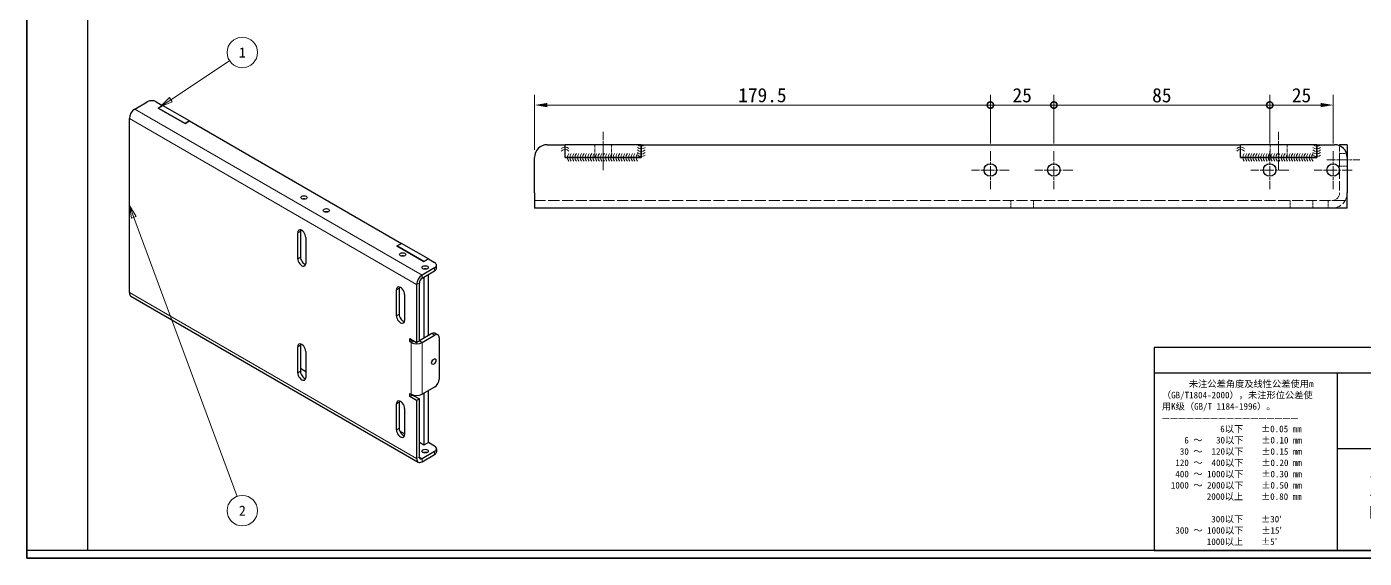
# Model space of a CAD drawing. Header units: millimetres. Extents: x 12 to 829, y 11 to 583.
# Drawn here: x 12 to 539, y 11 to 220 of the extents above; entities that cross this region are included whole.
import ezdxf
from ezdxf.enums import TextEntityAlignment as Align

# ---------------------------------------------------------------- set-up
doc = ezdxf.new("R2010")
doc.units = ezdxf.units.MM
doc.header["$LTSCALE"] = 2
doc.linetypes.add('CHAIN', pattern=[0.3543, 0.2362, -0.0295, 0.0591, -0.0295])
doc.linetypes.add('DASHED', pattern=[0.2067, 0.1654, -0.0413])
for name, color, linetype, lineweight in [('1', 7, 'Continuous', 18), ('可见 (ISO)', 7, 'Continuous', 25), ('可见窄的 (ISO)', 7, 'Continuous', 18), ('图框 (ISO)', 7, 'Continuous', 35), ('标题 (ISO)', 7, 'Continuous', 25)]:
    doc.layers.add(name, color=color, linetype=linetype, lineweight=lineweight)
for name, color, linetype, lineweight, true_color in [('中心标记 (ISO)', 1, 'CHAIN', 18, 0xff0000), ('中心线 (ISO)', 1, 'CHAIN', 18, 0xff0000), ('尺寸 (ISO)', 7, 'Continuous', 18, 0x008000), ('符号 (ISO)', 7, 'Continuous', 18, 0x008000), ('隐藏 (ISO)', 5, 'DASHED', 18, 0x0000ff)]:
    doc.layers.add(name, color=color, linetype=linetype, lineweight=lineweight, true_color=true_color)
doc.styles.add('文本样式164', font='SimSun.ttf')
doc.styles.add('文本样式165', font='SimSun.ttf')
doc.styles.add('文本样式74', font='SimSun.ttf')
doc.styles.add('最新国标', font='simfang.ttf')
doc.styles.add('注释文本 (ISO)', font='simfang.ttf')
doc.dimstyles.new('默认 (GB)', dxfattribs={"dimscale": 2, "dimtxt": 2.8, "dimasz": 2.5, "dimexe": 2, "dimexo": 1.5, "dimgap": 0.5, "dimtad": 1, "dimtoh": 1, "dimdsep": 46, "dimtxsty": '最新国标', "dimcen": 0.09, "dimdle": 10, "dimclrd": 256, "dimclre": 256, "dimclrt": 256, "dimaunit": 1, "dimadec": 3, "dimazin": 2, "dimtfac": 0.535714, "dimtdec": 3, "dimtmove": 0, "dimatfit": 3, "dimfxl": 0, "dimtolj": 1, "dimlwd": -1, "dimlwe": -1, "dimarcsym": 0})

# ---------------------------------------------------------------- blocks, each defined once
blk = doc.blocks.new('图框 最新国标')
at = {"layer": '图框 (ISO)'}
for p, q in [((6, 7), (6, 291.5)), ((6, 7), (6, 5.5)), ((6, 7), (6, 5.5)), ((414.5, 5.5), (6, 5.5))]:
    blk.add_line(p, q, dxfattribs=at)
at = {"layer": '图框 (ISO)', "color": 7, "linetype": 'Continuous', "lineweight": 25}
for p, q in [((18, 7), (18, 290)), ((413, 7), (6, 7)), ((413, 7), (18, 7))]:
    blk.add_line(p, q, dxfattribs=at)
at = {"layer": '图框 (ISO)', "style": '文本样式74'}
blk.add_attdef('零件代号_001', (44.43, 287.25), '', height=2.5, rotation=180, dxfattribs=at)
blk = doc.blocks.new('标题栏 最新国标')
at = {"layer": '标题 (ISO)'}
for p, q in [((381.98, -183.84), (196.98, -183.84)), ((196.98, -183.84), (196.98, -223.84)), ((254.48, -183.84), (254.48, -188.84)), ((269.48, -183.84), (269.48, -188.84)), ((289.48, -183.84), (289.48, -188.84)), ((381.98, -223.84), (381.98, -183.84)), ((383.48, -183.84), (383.48, -225.34)), ((281.48, -188.09), (281.48, -184.59)), ((281.48, -184.59), (286.48, -185.34)), ((286.48, -185.34), (286.48, -187.34)), ((196.98, -188.84), (381.98, -188.84)), ((232.98, -188.84), (232.98, -223.84)), ((286.48, -187.34), (281.48, -188.09)), ((321.98, -188.84), (321.98, -223.84)), ((321.98, -193.84), (381.98, -193.84)), ((321.98, -198.84), (381.98, -198.84)), ((351.98, -198.84), (351.98, -208.84)), ((321.98, -203.84), (232.98, -203.84)), ((321.98, -203.84), (381.98, -203.84)), ((321.98, -208.84), (381.98, -208.84)), ((321.98, -218.84), (381.98, -218.84)), ((196.98, -223.84), (381.98, -223.84)), ((383.48, -225.34), (196.98, -225.34))]:
    blk.add_line(p, q, dxfattribs=at)
at = {"layer": '标题 (ISO)', "linetype": 'CHAIN', "ltscale": 5.000333}
blk.add_line((274.98, -184.09), (274.98, -188.59), dxfattribs=at)
at = {"layer": '标题 (ISO)', "linetype": 'CHAIN', "ltscale": 15.834605}
blk.add_line((272.73, -186.34), (286.98, -186.34), dxfattribs=at)
at = {"layer": '标题 (ISO)'}
for radius in [1.75, 1]:
    blk.add_circle((274.98, -186.34), radius, dxfattribs=at)
at = {"layer": '1', "style": '文本样式164'}
for s, p in [('UNIT: mm', (261.98, -186.34)), ('材 料', (299.48, -186.34)), ('设 计', (327.98, -191.34)), ('制 图', (327.98, -196.34)), ('比 例', (327.98, -201.34)), ('重 量', (357.98, -201.34)), ('共 3  张', (336.98, -206.34)), ('第 1  张', (366.98, -206.34))]:
    blk.add_text(s, height=2, dxfattribs=at).set_placement(p, align=Align.MIDDLE_CENTER)
at = {"layer": '标题 (ISO)', "style": '注释文本 (ISO)'}
for s, insert, char_height, attachment_point, line_spacing_factor in [('\\fSimSun|b0|i0;{\\H1.3000;      未注公差角度及线性公差使用m\\P}\\fSimSun|b0|i0;{\\H1.3000;（GB/T1804-2000），未注形位公差使\\P}\\fSimSun|b0|i0;{\\H1.3000;用K级（GB/T 1184-1996）。\\P}\\fSimSun|b0|i0;{\\H1.3000;—————————————————\\P}\\fSimSun|b0|i0;{\\H1.3000;             6以下    ±0.05 mm\\P}\\fSimSun|b0|i0;{\\H1.3000;     6 ～   30以下    ±0.10 mm\\P}\\fSimSun|b0|i0;{\\H1.3000;    30 ～  120以下    ±0.15 mm\\P}\\fSimSun|b0|i0;{\\H1.3000;   120 ～  400以下    ±0.20 mm\\P}\\fSimSun|b0|i0;{\\H1.3000;   400 ～ 1000以下    ±0.30 mm\\P}\\fSimSun|b0|i0;{\\H1.3000;  1000 ～ 2000以下    ±0.50 mm\\P}\\fSimSun|b0|i0;{\\H1.3000;          2000以上    ±0.80 mm\\P}\\fSimSun|b0|i0;{\\H1.3000;\\P}\\fSimSun|b0|i0;{\\H1.3000;           300以下    ±30′\\P}\\fSimSun|b0|i0;{\\H1.3000;   300 ～ 1000以下    ±15′\\P}\\fSimSun|b0|i0;{\\H1.3000;          1000以上    ±5′}', (198.48, -206.63), 1.3, 4, 1.023913), ('{\\fMicrosoft YaHei|b0|i0|c134|p34;\\H1.75x;蓝探科工业自动化（江苏）有限公司\\P\\fArial|b0|i0|c0|p34;\\H0.71429x;Lantech Industrial Automation (Jiangsu) Co., Ltd\\fFangSong|b0|i0|c134|p49;.\\H1.15195x; }', (277.48, -213.84), 2, 5, 0.978695)]:
    blk.add_mtext(s, dxfattribs=dict(at, insert=insert, char_height=char_height, attachment_point=attachment_point, line_spacing_factor=line_spacing_factor))
at = {"layer": '标题 (ISO)', "attachment_point": 5, "style": '注释文本 (ISO)'}
for s, insert, char_height in [('\\fFangSong|b0|i0;零件号', (327.98, -211.84), 2), ('\\fSimSun|b0|i0;{\\H1.6000;未经蓝探科事先书面同意，严禁复制或发布此文件。}', (351.98, -221.34), 1.6)]:
    blk.add_mtext(s, dxfattribs=dict(at, insert=insert, char_height=char_height))
at = {"layer": '标题 (ISO)', "style": '注释文本 (ISO)'}
blk.add_attdef('材料', text='', height=2, dxfattribs=at).set_placement((324.48, -186.34), align=Align.MIDDLE_CENTER)
at = {"layer": '标题 (ISO)'}
for tag, p, height, style in [('设计人_001', (354.32, -192.33), 2, '注释文本 (ISO)'), ('库存编号_001', (264.69, -198.14), 3.5, '文本样式165'), ('设计人_001', (354.32, -197.33), 2, '注释文本 (ISO)'), ('视图比例_001', (339.26, -202.33), 2, '注释文本 (ISO)'), ('质量\\P3;_001', (367.11, -202.16), 2, '注释文本 (ISO)'), ('零件代号_001', (345.48, -215.59), 3.5, '文本样式165')]:
    blk.add_attdef(tag, p, '', height=height, dxfattribs=dict(at, style=style))
blk = doc.blocks.new('_DotSmall')
at = {"color": 0, "linetype": 'ByBlock', "const_width": 0.5}
blk.add_lwpolyline([(-0.0625, 0, 1), (0.0625, 0, 1)], format="xyb", close=True, dxfattribs=at)
blk = doc.blocks.new('*D24')
at = {"layer": 'Defpoints', "color": 0, "transparency": 16777216}
for p in [(391.46, 189.38), (211.96, 168.79), (391.46, 171.25)]:
    blk.add_point(p, dxfattribs=at)
at = {"layer": '尺寸 (ISO)', "color": 116, "true_color": 0x00803f, "transparency": 16777216}
for p, q in [((211.96, 171.79), (211.96, 193.38)), ((391.46, 174.25), (391.46, 193.38)), ((216.96, 189.38), (391.46, 189.38))]:
    blk.add_line(p, q, dxfattribs=at)
blk.add_solid([(216.96, 190.21), (216.96, 188.54), (211.96, 189.38)], dxfattribs=at)
at = {"layer": '尺寸 (ISO)', "color": 116, "true_color": 0x00803f, "transparency": 16777216, "xscale": 5, "yscale": 5, "zscale": 5}
blk.add_blockref('_DotSmall', (391.46, 189.38), dxfattribs=at)
at = {"layer": '尺寸 (ISO)', "transparency": 16777216, "insert": (301.69, 193.23), "char_height": 5.6, "attachment_point": 5, "style": '最新国标'}
blk.add_mtext('\\A1;179.5', dxfattribs=at)
blk = doc.blocks.new('*D25')
at = {"layer": 'Defpoints', "color": 0, "transparency": 16777216}
for p in [(416.46, 189.38), (391.46, 171.25), (416.46, 171.25)]:
    blk.add_point(p, dxfattribs=at)
at = {"layer": '尺寸 (ISO)', "color": 116, "true_color": 0x00803f, "transparency": 16777216}
for p, q in [((391.46, 174.25), (391.46, 193.38)), ((416.46, 174.25), (416.46, 193.38)), ((391.46, 189.38), (416.46, 189.38))]:
    blk.add_line(p, q, dxfattribs=at)
at = {"layer": '尺寸 (ISO)', "color": 116, "true_color": 0x00803f, "transparency": 16777216, "xscale": 5, "yscale": 5, "zscale": 5, "rotation": 180}
blk.add_blockref('_DotSmall', (391.46, 189.38), dxfattribs=at)
at = {"layer": '尺寸 (ISO)', "color": 116, "true_color": 0x00803f, "transparency": 16777216, "xscale": 5, "yscale": 5, "zscale": 5}
blk.add_blockref('_DotSmall', (416.46, 189.38), dxfattribs=at)
at = {"layer": '尺寸 (ISO)', "transparency": 16777216, "insert": (403.98, 193.21), "char_height": 5.6, "attachment_point": 5, "style": '最新国标'}
blk.add_mtext('\\A1;25', dxfattribs=at)
blk = doc.blocks.new('*D26')
at = {"layer": 'Defpoints', "color": 0, "transparency": 16777216}
for p in [(501.46, 189.38), (416.46, 171.25), (501.46, 171.25)]:
    blk.add_point(p, dxfattribs=at)
at = {"layer": '尺寸 (ISO)', "color": 116, "true_color": 0x00803f, "transparency": 16777216}
for p, q in [((416.46, 174.25), (416.46, 193.38)), ((501.46, 174.25), (501.46, 193.38)), ((416.46, 189.38), (501.46, 189.38))]:
    blk.add_line(p, q, dxfattribs=at)
at = {"layer": '尺寸 (ISO)', "color": 116, "true_color": 0x00803f, "transparency": 16777216, "xscale": 5, "yscale": 5, "zscale": 5, "rotation": 180}
blk.add_blockref('_DotSmall', (416.46, 189.38), dxfattribs=at)
at = {"layer": '尺寸 (ISO)', "color": 116, "true_color": 0x00803f, "transparency": 16777216, "xscale": 5, "yscale": 5, "zscale": 5}
blk.add_blockref('_DotSmall', (501.46, 189.38), dxfattribs=at)
at = {"layer": '尺寸 (ISO)', "transparency": 16777216, "insert": (458.98, 193.21), "char_height": 5.6, "attachment_point": 5, "style": '最新国标'}
blk.add_mtext('\\A1;85', dxfattribs=at)
blk = doc.blocks.new('*D27')
at = {"layer": 'Defpoints', "color": 0, "transparency": 16777216}
for p in [(526.46, 189.38), (501.46, 171.25), (526.46, 171.25)]:
    blk.add_point(p, dxfattribs=at)
at = {"layer": '尺寸 (ISO)', "color": 116, "true_color": 0x00803f, "transparency": 16777216}
for p, q in [((501.46, 174.25), (501.46, 193.38)), ((526.46, 174.25), (526.46, 193.38)), ((501.46, 189.38), (521.46, 189.38))]:
    blk.add_line(p, q, dxfattribs=at)
blk.add_solid([(521.46, 190.21), (521.46, 188.54), (526.46, 189.38)], dxfattribs=at)
at = {"layer": '尺寸 (ISO)', "color": 116, "true_color": 0x00803f, "transparency": 16777216, "xscale": 5, "yscale": 5, "zscale": 5, "rotation": 180}
blk.add_blockref('_DotSmall', (501.46, 189.38), dxfattribs=at)
at = {"layer": '尺寸 (ISO)', "transparency": 16777216, "insert": (513.98, 193.21), "char_height": 5.6, "attachment_point": 5, "style": '最新国标'}
blk.add_mtext('\\A1;25', dxfattribs=at)
blk = doc.blocks.new('引出序号1')
at = {"layer": '符号 (ISO)'}
for p, q in [((27.07, 72.57), (26.2, 74.92)), ((27.54, 72.75), (26.2, 74.92)), ((26.2, 74.92), (26.6, 72.4)), ((26.6, 72.4), (27.54, 72.75)), ((27.07, 72.57), (47.4, 17.67))]:
    blk.add_line(p, q, dxfattribs=at)
at = {"layer": '符号 (ISO)', "flags": 128}
blk.add_lwpolyline([(27.54, 72.75), (26.2, 74.92), (26.6, 72.4), (27.54, 72.75)], dxfattribs=at)
at = {"layer": '符号 (ISO)'}
blk.add_circle((48.45, 14.86), 3, dxfattribs=at)
blk.add_solid([(27.54, 72.75), (26.2, 74.92), (26.6, 72.4), (27.54, 72.75)], dxfattribs=at)
at = {"layer": '符号 (ISO)', "insert": (48.45, 14.86), "char_height": 2, "attachment_point": 5, "style": '注释文本 (ISO)'}
blk.add_mtext('2', dxfattribs=at)
blk = doc.blocks.new('引出序号2')
at = {"layer": '符号 (ISO)'}
for p, q in [((34.39, 95.74), (45.95, 103.39)), ((34.11, 96.16), (32.3, 94.36)), ((34.39, 95.74), (32.3, 94.36)), ((32.3, 94.36), (34.66, 95.32)), ((34.66, 95.32), (34.11, 96.16))]:
    blk.add_line(p, q, dxfattribs=at)
at = {"layer": '符号 (ISO)', "flags": 128}
blk.add_lwpolyline([(34.11, 96.16), (32.3, 94.36), (34.66, 95.32), (34.11, 96.16)], dxfattribs=at)
at = {"layer": '符号 (ISO)'}
blk.add_circle((48.45, 105.04), 3, dxfattribs=at)
blk.add_solid([(34.11, 96.16), (32.3, 94.36), (34.66, 95.32), (34.11, 96.16)], dxfattribs=at)
at = {"layer": '符号 (ISO)', "insert": (48.45, 105.04), "char_height": 2, "attachment_point": 5, "style": '注释文本 (ISO)'}
blk.add_mtext('1', dxfattribs=at)
blk = doc.blocks.new('Caterpillar1')
at = {"layer": '符号 (ISO)'}
for centre, start, end in [((111.98, 85.31), 48.1897, 131.8103), ((111.98, 84.8), 48.1897, 131.8103), ((113.56, 84.39), 138.1897, 221.8103), ((114.06, 84.39), 138.1897, 221.8103), ((114.56, 84.39), 138.1897, 221.8103), ((115.06, 84.39), 138.1897, 221.8103), ((115.56, 84.39), 138.1897, 221.8103), ((116.07, 84.39), 138.1897, 221.8103), ((116.57, 84.39), 138.1897, 221.8103), ((117.07, 84.39), 138.1897, 221.8103), ((117.57, 84.39), 138.1897, 221.8103), ((118.07, 84.39), 138.1897, 221.8103), ((118.57, 84.39), 138.1897, 221.8103), ((119.08, 84.39), 138.1897, 221.8103), ((119.58, 84.39), 138.1897, 221.8103), ((120.08, 84.39), 138.1897, 221.8103), ((120.58, 84.39), 138.1897, 221.8103), ((121.08, 84.39), 138.1897, 221.8103), ((121.58, 84.39), 138.1897, 221.8103), ((122.09, 84.39), 138.1897, 221.8103), ((122.59, 84.39), 138.1897, 221.8103), ((123.09, 84.39), 138.1897, 221.8103), ((123.59, 84.39), 138.1897, 221.8103), ((124.09, 84.39), 138.1897, 221.8103), ((124.59, 84.39), 138.1897, 221.8103), ((125.1, 84.39), 138.1897, 221.8103), ((125.6, 84.39), 138.1897, 221.8103), ((126.1, 84.39), 138.1897, 221.8103), ((126.6, 84.39), 138.1897, 221.8103), ((127.1, 84.39), 138.1897, 221.8103), ((126.98, 87.71), 228.1897, 311.8103), ((126.98, 87.2), 228.1897, 311.8103), ((126.98, 86.69), 228.1897, 311.8103), ((126.98, 86.18), 228.1897, 311.8103), ((126.98, 85.67), 228.1897, 311.8103)]:
    blk.add_arc(centre, 1.13, start, end, dxfattribs=at)
blk = doc.blocks.new('Caterpillar2')
at = {"layer": '符号 (ISO)'}
for centre, radius, start, end in [((244.98, 85.31), 1.13, 48.1897, 131.8103), ((244.98, 84.8), 1.13, 48.1897, 131.8103), ((246.56, 84.39), 1.13, 138.1897, 221.8103), ((247.06, 84.39), 1.13, 138.1897, 221.8103), ((247.56, 84.39), 1.13, 138.1897, 221.8103), ((248.06, 84.39), 1.13, 138.1897, 221.8103), ((248.56, 84.39), 1.13, 138.1897, 221.8103), ((249.07, 84.39), 1.13, 138.1897, 221.8103), ((249.57, 84.39), 1.13, 138.1897, 221.8103), ((250.07, 84.39), 1.13, 138.1897, 221.8103), ((250.57, 84.39), 1.13, 138.1897, 221.8103), ((251.07, 84.39), 1.13, 138.1897, 221.8103), ((251.57, 84.39), 1.13, 138.1897, 221.8103), ((252.08, 84.39), 1.13, 138.1897, 221.8103), ((252.58, 84.39), 1.13, 138.1897, 221.8103), ((253.08, 84.39), 1.13, 138.1897, 221.8103), ((253.58, 84.39), 1.13, 138.1897, 221.8103), ((254.08, 84.39), 1.13, 138.1897, 221.8103), ((254.58, 84.39), 1.13, 138.1897, 221.8103), ((255.09, 84.39), 1.13, 138.1897, 221.8103), ((255.59, 84.39), 1.13, 138.1897, 221.8103), ((256.09, 84.39), 1.13, 138.1897, 221.8103), ((256.59, 84.39), 1.13, 138.1897, 221.8103), ((257.09, 84.39), 1.13, 138.1897, 221.8103), ((257.59, 84.39), 1.13, 138.1897, 221.8103), ((258.1, 84.39), 1.13, 138.1897, 221.8103), ((258.6, 84.39), 1.13, 138.1897, 221.8103), ((259.1, 84.39), 1.13, 138.1897, 221.8103), ((259.6, 84.39), 1.13, 138.1897, 221.8103), ((260.1, 84.39), 1.13, 138.1897, 221.8103), ((259.98, 87.71), 1.12, 228.1897, 311.8103), ((259.98, 87.2), 1.12, 228.1897, 311.8103), ((259.98, 86.69), 1.13, 228.1897, 311.8103), ((259.98, 86.18), 1.12, 228.1897, 311.8103), ((259.98, 85.67), 1.12, 228.1897, 311.8103)]:
    blk.add_arc(centre, radius, start, end, dxfattribs=at)

msp = doc.modelspace()

# ---------------------------------------------------------------- linework, layer by layer
at = {"layer": '中心标记 (ISO)', "ltscale": 8.287841}
for p, q in [((391.463, 171.246), (391.463, 156.329)), ((416.463, 171.246), (416.463, 156.329)), ((501.463, 171.246), (501.463, 156.329)), ((526.463, 171.246), (526.463, 156.329)), ((398.921, 163.787), (384.004, 163.787)), ((423.921, 163.787), (409.004, 163.787)), ((508.921, 163.787), (494.004, 163.787)), ((533.921, 163.787), (519.004, 163.787))]:
    msp.add_line(p, q, dxfattribs=at)
at = {"layer": '中心线 (ISO)', "ltscale": 8.333956}
for p, q in [((238.963, 163.787), (238.963, 178.787)), ((504.963, 163.787), (504.963, 178.787))]:
    msp.add_line(p, q, dxfattribs=at)
at = {"layer": '中心线 (ISO)', "ltscale": 7.222748}
msp.add_line((523.963, 167.787), (536.963, 167.787), dxfattribs=at)
at = {"layer": '可见 (ISO)'}
for p, q in [((54.525, 187.805), (59.474, 190.663)), ((63.01, 190.663), (65.485, 189.234)), ((63.717, 188.213), (65.485, 189.234)), ((63.717, 188.213), (65.485, 189.234)), ((74.323, 182.09), (63.717, 188.213)), ((63.717, 188.213), (74.323, 182.09)), ((76.091, 183.11), (65.485, 189.234)), ((52.403, 115.545), (52.403, 184.131)), ((76.091, 183.11), (74.323, 182.09)), ((74.323, 182.09), (76.091, 183.11)), ((76.091, 183.11), (159.53, 134.937)), ((211.963, 154.787), (211.963, 168.787)), ((216.963, 173.787), (223.963, 173.787)), ((223.963, 168.787), (223.963, 173.787)), ((223.963, 168.787), (223.963, 173.787)), ((253.963, 173.787), (223.963, 173.787)), ((253.963, 168.787), (223.963, 168.787)), ((223.963, 168.787), (253.963, 168.787)), ((253.963, 173.787), (489.963, 173.787)), ((253.963, 173.787), (253.963, 168.787)), ((253.963, 168.787), (253.963, 173.787)), ((489.963, 168.787), (489.963, 173.787)), ((489.963, 168.787), (489.963, 173.787)), ((519.963, 173.787), (489.963, 173.787)), ((519.963, 168.787), (489.963, 168.787)), ((489.963, 168.787), (519.963, 168.787)), ((519.963, 173.787), (526.963, 173.787)), ((519.963, 173.787), (519.963, 168.787)), ((519.963, 168.787), (519.963, 173.787)), ((531.963, 173.787), (528.963, 173.787)), ((528.963, 173.37), (528.963, 173.787)), ((531.963, 173.787), (531.963, 168.787)), ((531.963, 168.787), (531.963, 154.787)), ((211.963, 154.787), (211.963, 148.787)), ((531.963, 148.787), (531.963, 154.787)), ((531.963, 148.787), (211.963, 148.787)), ((118.694, 128.915), (118.694, 139.122)), ((119.755, 139.734), (119.755, 129.528)), ((121.876, 137.285), (121.876, 127.078)), ((157.762, 133.916), (159.53, 134.937)), ((157.762, 133.916), (159.53, 134.937)), ((168.369, 127.793), (157.762, 133.916)), ((157.762, 133.916), (168.369, 127.793)), ((170.136, 128.813), (159.53, 134.937)), ((170.136, 128.813), (168.369, 127.793)), ((168.369, 127.793), (170.136, 128.813)), ((170.136, 128.813), (172.611, 127.384)), ((172.611, 125.343), (167.662, 122.486)), ((167.662, 121.261), (172.611, 124.118)), ((168.369, 124.861), (168.369, 124.805)), ((168.369, 121.669), (168.369, 97.582)), ((170.136, 98.603), (170.136, 122.69)), ((173.344, 125.139), (173.344, 126.364)), ((157.585, 106.462), (157.585, 116.668)), ((158.646, 117.28), (158.646, 107.074)), ((165.54, 118.811), (165.54, 95.949)), ((166.601, 96.562), (166.601, 119.424)), ((53.025, 114.172), (166.162, 48.852)), ((160.767, 114.831), (160.767, 104.625)), ((119.755, 94.827), (119.755, 84.62)), ((162.889, 96.256), (162.889, 97.48)), ((162.889, 97.48), (165.54, 95.949)), ((163.949, 96.868), (162.889, 96.256)), ((163.419, 95.949), (162.889, 96.256)), ((165.54, 95.949), (166.601, 96.562)), ((171.551, 99.419), (166.601, 96.562)), ((167.662, 95.949), (172.611, 98.807)), ((172.801, 99.543), (173.861, 98.931)), ((174.379, 97.786), (174.379, 81.457)), ((118.694, 84.008), (118.694, 94.214)), ((121.876, 92.377), (121.876, 82.171)), ((121.876, 84.416), (119.755, 85.641)), ((162.889, 75.843), (163.419, 75.537)), ((162.889, 74.618), (162.889, 75.843)), ((163.949, 75.231), (162.889, 74.618)), ((165.54, 73.087), (162.889, 74.618)), ((163.949, 75.293), (163.949, 75.231)), ((163.949, 75.231), (166.601, 73.7)), ((172.611, 78.395), (167.662, 75.537)), ((168.369, 75.945), (168.369, 55.533)), ((170.136, 56.553), (170.136, 76.966)), ((157.585, 61.554), (157.585, 71.761)), ((158.646, 72.373), (158.646, 62.167)), ((160.767, 69.924), (160.767, 59.717)), ((166.601, 73.7), (165.54, 73.087)), ((165.54, 73.087), (165.54, 50.226)), ((166.601, 50.838), (166.601, 73.7)), ((160.767, 59.921), (158.914, 60.991)), ((168.369, 55.533), (166.601, 56.553)), ((167.662, 50.226), (172.611, 53.083)), ((170.136, 56.553), (168.369, 55.533)), ((172.611, 55.125), (170.136, 56.553)), ((173.344, 54.104), (173.344, 52.879)), ((167.662, 49.001), (172.611, 51.859))]:
    msp.add_line(p, q, dxfattribs=at)
for centre in [(391.463, 163.787), (416.463, 163.787), (501.463, 163.787), (526.463, 163.787)]:
    msp.add_circle(centre, 2.458, dxfattribs=at)
for centre, start, end in [((216.963, 168.787), 90, 180), ((526.963, 168.787), 0, 90)]:
    msp.add_arc(centre, 5, start, end, dxfattribs=at)
for centre, major_axis, start_param, end_param in [((61.242, 189.642), (2.5, 0), 0.7853982, 2.3561945), ((54.525, 185.356), (1.5, 2.598), 0.7853982, 2.3561945), ((121.169, 151.777), (-1.229, 0), 4.1824768, 5.2423011), ((130.008, 146.674), (-1.229, 0), 4.1824768, 5.2423011), ((120.285, 138.203), (-1.125, 1.949), 3.9269908, 7.0685835), ((121.346, 138.815), (1.125, -1.949), 3.6324753, 3.9269908), ((120.285, 127.997), (1.125, -1.949), 3.9269908, 7.0685835), ((121.346, 128.609), (1.125, -1.949), 3.9269908, 5.7923026), ((160.06, 129.324), (-1.229, 0), 4.1824768, 5.2423011), ((170.844, 126.364), (2.5, 0), 5.4977871, 7.0685835), ((167.662, 120.036), (-1.5, -2.598), 3.9269908, 5.4977871), ((167.662, 120.036), (0.75, 1.299), 0.7853982, 2.3561945), ((168.899, 124.221), (-1.229, 0), 4.1824768, 5.2423011), ((170.844, 125.139), (2.5, 0), 5.4977871, 6.2831853), ((159.176, 115.749), (-1.125, 1.949), 3.9269908, 7.0685835), ((160.237, 116.362), (1.125, -1.949), 3.6324753, 3.9269908), ((54.525, 116.77), (-1.5, -2.598), 5.4977871, 6.2831853), ((159.176, 105.543), (1.125, -1.949), 3.9269908, 7.0685835), ((160.237, 106.156), (1.125, -1.949), 3.9269908, 5.7923026), ((120.285, 93.296), (-1.125, 1.949), 3.9269908, 7.0685835), ((121.346, 93.908), (1.125, -1.949), 3.6324753, 3.9269908), ((165.54, 97.174), (3, 0), 3.9269908, 5.4977871), ((171.551, 97.378), (1.25, 2.165), 0, 0.7853982), ((172.611, 96.766), (1.25, 2.165), 5.4977871, 7.0685835), ((121.346, 83.702), (1.125, -1.949), 3.9269908, 5.7923026), ((171.197, 89.009), (0.615, 1.065), 4.1824768, 5.2423011), ((120.285, 83.09), (1.125, -1.949), 3.9269908, 7.0685835), ((172.611, 80.436), (-1.25, -2.165), 0.7853982, 2.3561945), ((165.54, 76.762), (-3, 0), 0.7853982, 2.3561945), ((159.176, 70.842), (-1.125, 1.949), 3.9269908, 7.0685835), ((160.237, 71.454), (1.125, -1.949), 3.6324753, 3.9269908), ((159.176, 60.636), (1.125, -1.949), 3.9269908, 7.0685835), ((160.237, 61.248), (1.125, -1.949), 3.9269908, 5.7923026), ((168.899, 51.961), (-1.229, 0), 4.1824768, 5.2423011), ((170.844, 54.104), (2.5, 0), 5.4977871, 7.0685835), ((170.844, 52.879), (2.5, 0), 5.4977871, 6.2831853), ((167.662, 51.45), (-1.5, -2.598), 5.4977871, 7.0685835), ((167.662, 51.45), (-0.75, -1.299), 5.4977871, 7.0685835)]:
    msp.add_ellipse(centre, major_axis=major_axis, ratio=0.5773503, start_param=start_param, end_param=end_param, dxfattribs=at)
for centre, major_axis in [((121.169, 153.002), (-1.229, 0)), ((130.008, 147.899), (-1.229, 0)), ((160.06, 130.548), (-1.229, 0)), ((168.899, 125.445), (-1.229, 0)), ((172.258, 88.397), (0.615, 1.065)), ((168.899, 53.185), (-1.229, 0))]:
    msp.add_ellipse(centre, major_axis=major_axis, ratio=0.5773503, dxfattribs=at)
at = {"layer": '可见窄的 (ISO)'}
for p, q in [((54.525, 187.805), (167.662, 122.486)), ((165.54, 118.811), (52.403, 184.131)), ((118.694, 139.122), (119.755, 139.734)), ((118.694, 128.915), (119.755, 129.528)), ((167.662, 122.486), (167.662, 121.261)), ((172.611, 125.343), (172.611, 124.118)), ((157.585, 116.668), (158.646, 117.28)), ((166.601, 119.424), (165.54, 118.811)), ((52.403, 115.545), (165.54, 50.226)), ((157.585, 106.462), (158.646, 107.074)), ((118.694, 94.214), (119.755, 94.827)), ((164.48, 96.562), (163.419, 95.949)), ((163.419, 75.537), (163.419, 95.949)), ((166.601, 96.562), (167.662, 95.949)), ((167.662, 95.949), (167.662, 75.537)), ((171.551, 99.419), (172.611, 98.807)), ((118.694, 84.008), (119.755, 84.62)), ((157.585, 71.761), (158.646, 72.373)), ((157.585, 61.554), (158.646, 62.167)), ((172.611, 53.083), (172.611, 51.859)), ((165.54, 50.226), (166.601, 50.838)), ((166.601, 50.838), (167.662, 50.226)), ((167.662, 50.226), (167.662, 49.001))]:
    msp.add_line(p, q, dxfattribs=at)
at = {"layer": '隐藏 (ISO)', "ltscale": 4.761642}
for p, q in [((235.639, 168.787), (235.639, 173.787)), ((242.286, 168.787), (242.286, 173.787)), ((501.639, 168.787), (501.639, 173.787)), ((508.286, 168.787), (508.286, 173.787))]:
    msp.add_line(p, q, dxfattribs=at)
at = {"layer": '隐藏 (ISO)', "ltscale": 5.520089}
msp.add_line((528.963, 168.787), (528.963, 173.37), dxfattribs=at)
at = {"layer": '隐藏 (ISO)', "ltscale": 2.856945}
for p, q in [((528.963, 170.246), (531.963, 170.246)), ((528.963, 165.329), (531.963, 165.329)), ((399.463, 148.787), (399.463, 151.787)), ((408.463, 148.787), (408.463, 151.787)), ((509.463, 148.787), (509.463, 151.787)), ((518.463, 148.787), (518.463, 151.787)), ((524.463, 151.787), (524.463, 148.787))]:
    msp.add_line(p, q, dxfattribs=at)
at = {"layer": '隐藏 (ISO)', "ltscale": 11.288502}
msp.add_line((528.963, 168.787), (528.963, 154.787), dxfattribs=at)
at = {"layer": '隐藏 (ISO)', "ltscale": 13.119808}
msp.add_line((211.963, 151.787), (531.963, 151.787), dxfattribs=at)
at = {"layer": '隐藏 (ISO)', "ltscale": 11.399102}
msp.add_arc((525.963, 154.787), 6, 270, 0, dxfattribs=at)
at = {"layer": '隐藏 (ISO)', "ltscale": 4.487736}
msp.add_arc((525.963, 154.787), 3, 270, 0, dxfattribs=at)

# ---------------------------------------------------------------- block references
at = {"xscale": 2, "yscale": 2, "zscale": 2}
msp.add_blockref('图框 最新国标', (0, 0), dxfattribs=at)
ref = msp.add_blockref('标题栏 最新国标', (62.035, 461.689), dxfattribs=dict(xscale=2, yscale=2, zscale=2))
ref.add_attrib('零件代号_001', '0185727A00', (752.992, 30.5), dxfattribs={"layer": '标题 (ISO)', "height": 7, "style": '文本样式165'})
ref.add_attrib('库存编号_001', '电机安装板', (591.425, 65.402), dxfattribs={"layer": '标题 (ISO)', "height": 7, "style": '文本样式165'})
ref.add_attrib('质量\\P3;_001', '2.111 kg', (796.263, 57.366), dxfattribs={"layer": '标题 (ISO)', "height": 4, "style": '注释文本 (ISO)'})
ref.add_attrib('视图比例_001', '1 : 2', (740.56, 57.034), dxfattribs={"layer": '标题 (ISO)', "height": 4, "style": '注释文本 (ISO)'})
ref.add_attrib('设计人_001', '17091', (770.674, 77.023), dxfattribs={"layer": '标题 (ISO)', "height": 4, "style": '注释文本 (ISO)'})
ref.add_attrib('设计人_001', '17091', (770.674, 67.023), dxfattribs={"layer": '标题 (ISO)', "height": 4, "style": '注释文本 (ISO)'})
at = {"layer": '符号 (ISO)', "xscale": 2, "yscale": 2, "zscale": 2}
for name in ['引出序号2', 'Caterpillar1', 'Caterpillar2', '引出序号1']:
    msp.add_blockref(name, (0, 0), dxfattribs=at)

# ---------------------------------------------------------------- dimensions: what is measured, and where the dimension line sits
at = {"layer": '尺寸 (ISO)', "color": 116, "true_color": 0x00803f}
for base, p1, p2, override, picture, middle in [((391.463, 189.378), (211.963, 168.787), (391.463, 171.246), {"dimgap": 0.5, "dimtoh": 0, "dimdec": 2, "dimblk2": 'DotSmall', "dimsah": 1, "dimdle": 0, "dimtol": 0, "dimlim": 0, "dimtp": 0, "dimtm": 0, "dimtdec": 3, "dimtofl": 0, "dimatfit": 1}, '*D24', (301.693, 189.378)), ((416.463, 189.378), (391.463, 171.246), (416.463, 171.246), {"dimgap": 0.5, "dimtoh": 0, "dimdec": 2, "dimblk1": 'DotSmall', "dimblk2": 'DotSmall', "dimsah": 1, "dimdle": 0, "dimtol": 0, "dimlim": 0, "dimtp": 0, "dimtm": 0, "dimtdec": 3, "dimtofl": 0, "dimatfit": 1}, '*D25', (403.983, 189.378)), ((501.463, 189.378), (416.463, 171.246), (501.463, 171.246), {"dimgap": 0.5, "dimtoh": 0, "dimdec": 2, "dimblk1": 'DotSmall', "dimblk2": 'DotSmall', "dimsah": 1, "dimdle": 0, "dimtol": 0, "dimlim": 0, "dimtp": 0, "dimtm": 0, "dimtdec": 3, "dimtofl": 0, "dimatfit": 1}, '*D26', (458.983, 189.378)), ((526.463, 189.378), (501.463, 171.246), (526.463, 171.246), {"dimgap": 0.5, "dimtoh": 0, "dimdec": 2, "dimblk1": 'DotSmall', "dimsah": 1, "dimdle": 0, "dimtol": 0, "dimlim": 0, "dimtp": 0, "dimtm": 0, "dimtdec": 3, "dimtofl": 0, "dimatfit": 1}, '*D27', (513.983, 189.378))]:
    dim = msp.add_linear_dim(base=base, p1=p1, p2=p2, angle=180, dimstyle='默认 (GB)', override=override, dxfattribs=at)
    dim.commit()
    dim.dimension.update_dxf_attribs({"geometry": picture, "text_midpoint": middle, "dimtype": 160})

doc.saveas('drawing.dxf')
